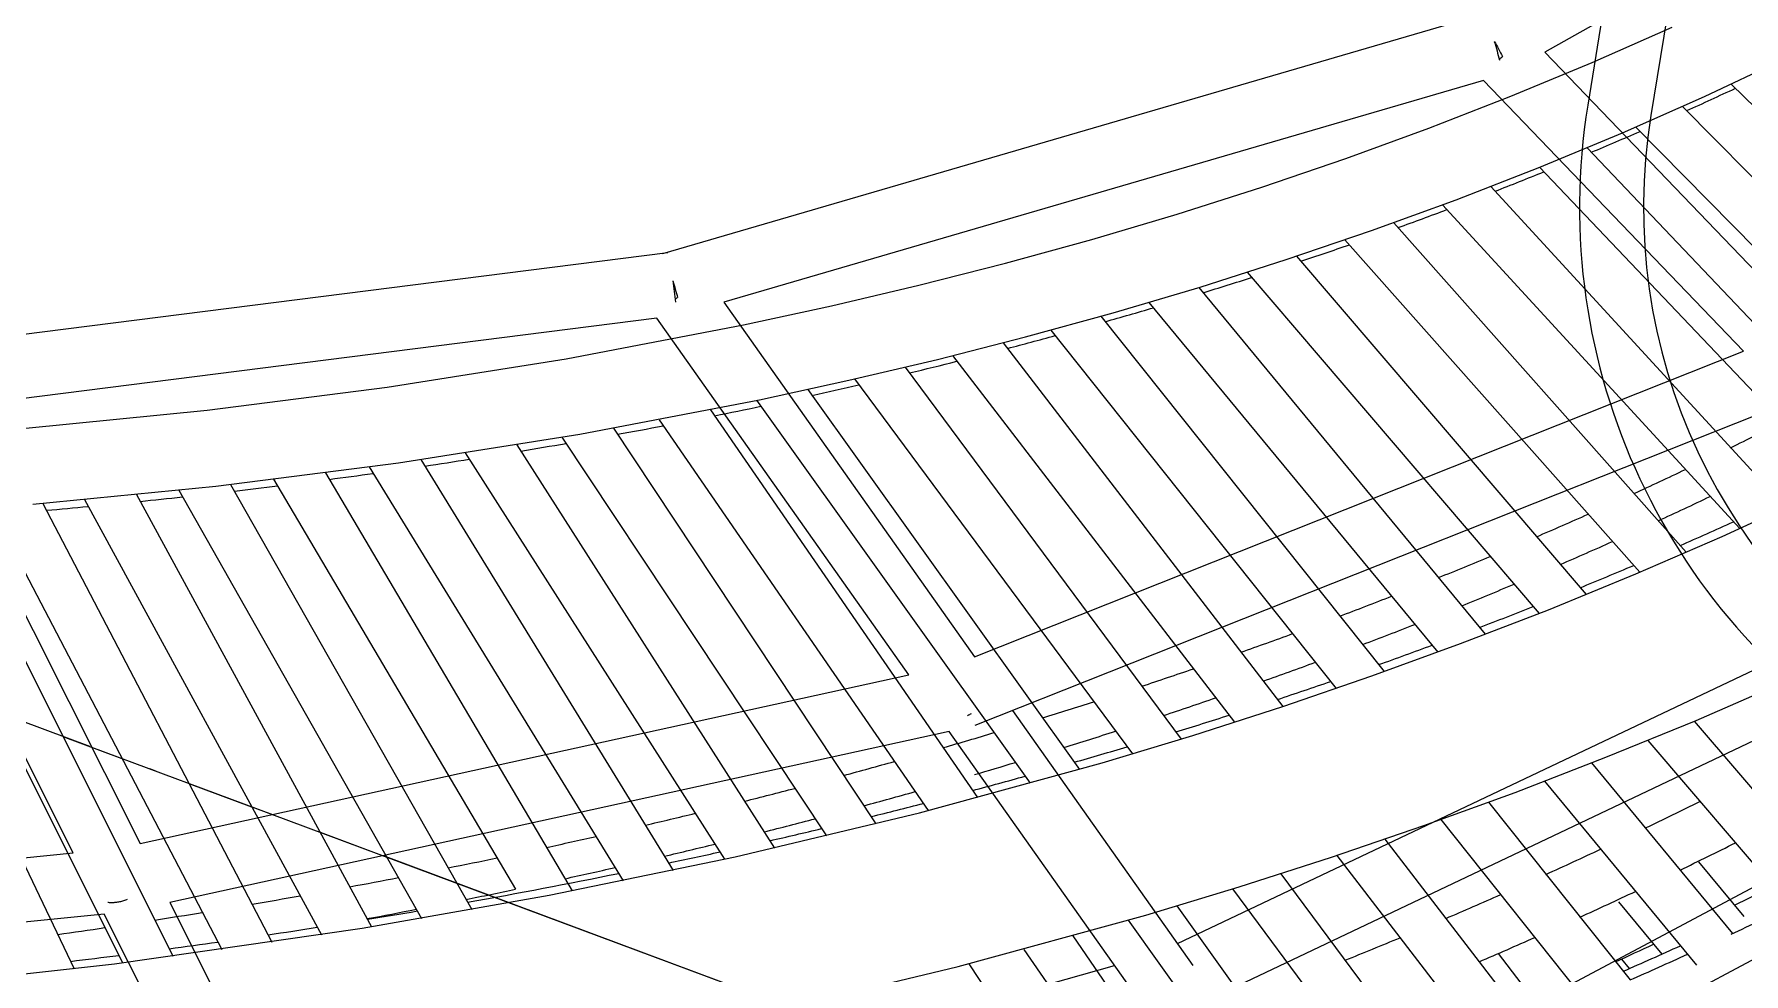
# Model space of a CAD drawing. Header units: millimetres. Extents: x 600121811 to 600690586, y 3472921280 to 3473279938.
# Drawn here: x 600385103 to 600390453, y 3473061782 to 3473064721 of the extents above; entities that cross this region are included whole.
import ezdxf

# ---------------------------------------------------------------- set-up
doc = ezdxf.new("R2010")
doc.units = ezdxf.units.MM
doc.header["$LTSCALE"] = 1000
doc.linetypes.add('AX-MALL-GIRD-200$0$DOTE', pattern=[2.42, 2, -0.2, 0.02, -0.2])
for name, color, linetype in [('AX-MALL-GIRD-200$0$A-Grid', 222, 'AX-MALL-GIRD-200$0$DOTE'), ('AX-MALL-GJ-200$0$A-Anno-Note', 241, 'CONTINUOUS'), ('AX-MALL-WALL-GJ$0$A-Anno-Note', 241, 'CONTINUOUS'), ('AX-MALL-WALL-GJ$0$A-Detl-Patt', 8, 'CONTINUOUS'), ('AX-MALL-WALL-GJ$0$A-SEE', 254, 'CONTINUOUS'), ('AX-MALL-WALL-GJ$0$A-Wall-Fnsh', 152, 'CONTINUOUS'), ('AX-MALL-WALL-GJ$0$主梁', 30, 'CONTINUOUS')]:
    doc.layers.add(name, color=color, linetype=linetype)
doc.layers.add('AX-MALL-WALL-GJ$0$M-AUX-TO-ARCH', color=1, linetype='CONTINUOUS', plot=False)

# ---------------------------------------------------------------- blocks, each defined once
blk = doc.blocks.new('AX-MALL-GIRD-200')
at = {"layer": 'AX-MALL-GIRD-200$0$A-Grid'}
blk.add_line((600215588.6, 3473125707.5), (600573484.6, 3472992380.8), dxfattribs=at)
blk = doc.blocks.new('AX-MALL-WALL-GJ$0$A$C5469763B')
at = {"layer": 'AX-MALL-WALL-GJ$0$A-Detl-Patt'}
for points in [[(-236483.9, 2426, 0.055992), (-115679.2, 1194.4, -0.091487), (-108806.4, 637.9, 0.199165), (-91862.7, 2851.9, -0.091487), (-85363.6, 5155.6, 0.010002), (-64059.8, 8992.3, -0.645417), (-62996.9, 7511.9), (-63092.4, 7346.4)], [(-236398.5, 2314.7, 0.055947), (-115669.1, 1094.9, -0.091487), (-108832.4, 541.4, 0.199165), (-91812.8, 2765.2, -0.091487), (-85347.9, 5056.8, 0.010002), (-64040.2, 8894.3, -0.645417), (-63083.5, 7561.9), (-63129, 7483.1), (-63042.4, 7433.1)], [(-236355.3, 2259.1, 0.055924), (-115664, 1045.2, -0.091487), (-108845.4, 493.1, 0.199165), (-91787.8, 2721.9, -0.091487), (-85340, 5007.4, 0.010002), (-64030.3, 8845.2, -0.645417), (-63126.8, 7586.9), (-63197.3, 7464.7), (-63067.4, 7389.7)], [(-236312.2, 2203.4, 0.055901), (-115658.9, 995.4, -0.091487), (-108858.4, 444.8, 0.199165), (-91762.8, 2678.6, -0.091487), (-85332.1, 4958.1, 0.010002), (-64020.5, 8796.2, -0.645417), (-63170.1, 7611.9), (-63265.6, 7446.4)]]:
    blk.add_lwpolyline(points, format="xyb", dxfattribs=at)
blk = doc.blocks.new('AX-MALL-WALL-GJ$0$A$C3841687A')
at = {"layer": 'AX-MALL-WALL-GJ$0$A-Detl-Patt'}
for p, q in [((-180887.6, 7643.7), (-180632.4, 6355.2)), ((-181044.7, 7407.3), (-180828.6, 6316.4))]:
    blk.add_line(p, q, dxfattribs=at)
for radius in [2000, 1800]:
    blk.add_arc((-178866.7, 6705), radius, 191.2058, 259.8792, dxfattribs=at)
blk = doc.blocks.new('AX-MALL-WALL-GJ$0$fewrgerhgrhtrh')
at = {"layer": 'AX-MALL-WALL-GJ$0$主梁'}
for p, q in [((17111.8, -2865.8), (15460.3, -4817.2)), ((13093.9, -6370.7), (15240.8, -4771)), ((15460.3, -4817.2), (16514.3, -5324.8)), ((15311.7, -4967.6), (13325.9, -6447.3)), ((16369.8, -5477.2), (15311.7, -4967.6)), ((14448.2, -7212.5), (16369.8, -5477.2)), ((16614.3, -5525.9), (14523.9, -7413.6)), ((15356.8, -7831.9), (17238.1, -5895.3)), ((17473, -5940.5), (15441.6, -8031.6)), ((15932.1, -8224.2), (17768.9, -6150.9)), ((18006.3, -6184.5), (16023.4, -8422.7)), ((10877.9, -7530.6), (13107.2, -6362.3)), ((13325.9, -6447.3), (14448.2, -7212.5)), ((13146.9, -6567.3), (11096.1, -7642.1)), ((14275.9, -7337.1), (13146.9, -6567.3)), ((14618.3, -7328.4), (15426.2, -7879.3)), ((12205.6, -8671.6), (14275.9, -7337.1)), ((14455.3, -7459.4), (12356.9, -8812)), ((15313.6, -8044.5), (14455.3, -7459.4)), ((11096.1, -7642.1), (12205.6, -8671.6)), ((12019.9, -8772.1), (10902.3, -7735.1)), ((13097, -9498.7), (15196.5, -7964.7)), ((11958, -8441.8), (12562, -8441.8)), ((12931.2, -8441.8), (14543.6, -8441.8)), ((9944.6, -9792.6), (12019.9, -8772.1)), ((12356.9, -8812), (13157.4, -9554.8)), ((12177.6, -8879.4), (12175.2, -8880)), ((12180.1, -8878.7), (12177.6, -8879.4)), ((12182.6, -8877.9), (12180.1, -8878.7)), ((12185.1, -8877.1), (12182.6, -8877.9)), ((12187.6, -8876.1), (12185.1, -8877.1)), ((12190.2, -8875.1), (12187.6, -8876.1)), ((12192.7, -8874), (12190.2, -8875.1)), ((12195.2, -8872.9), (12192.7, -8874)), ((12197.9, -8871.6), (12195.2, -8872.9)), ((12200.5, -8870.2), (12197.9, -8871.6)), ((12203.2, -8868.7), (12200.5, -8870.2)), ((12205.8, -8867.2), (12203.2, -8868.7)), ((12208.5, -8865.6), (12205.8, -8867.2)), ((12211.2, -8863.9), (12208.5, -8865.6)), ((12213.9, -8862.1), (12211.2, -8863.9)), ((12216.5, -8860.2), (12213.9, -8862.1)), ((12219.2, -8858.2), (12216.5, -8860.2)), ((12221.8, -8856.2), (12219.2, -8858.2)), ((12224.4, -8854.1), (12221.8, -8856.2)), ((12227, -8851.9), (12224.4, -8854.1)), ((12229.1, -8850.1), (12227, -8851.9)), ((12176.9, -8917.8), (10072.3, -9952.7)), ((13021.4, -9701.4), (12176.9, -8917.8))]:
    blk.add_line(p, q, dxfattribs=at)
at = {"layer": 'AX-MALL-WALL-GJ$0$主梁', "extrusion": (0, 0, -1)}
for centre, radius, start, end in [((-14564, -5722.2), 1148.6, 129.8813, 132.5659), ((-14158.4, -5703), 1431.1, 142.9493, 145.4052), ((-11972.1, -7331.7), 1480, 142.9733, 145.0635), ((-11566.5, -7283.6), 1797.2, 152.0212, 154.1554), ((-14376.8, -7285.2), 158, 218.3223, 223.0332)]:
    blk.add_arc(centre, radius, start, end, dxfattribs=at)
at = {"layer": 'AX-MALL-WALL-GJ$0$主梁'}
for centre, radius, start, end in [((15156.1, -4781.8), 207.6, 329.2827, 332.9439), ((13012.2, -6354.7), 216.1, 320.7875, 323.2296)]:
    blk.add_arc(centre, radius, start, end, dxfattribs=at)
blk = doc.blocks.new('AX-MALL-WALL-GJ$0$edhtrhrtjy')
at = {"layer": 'AX-MALL-WALL-GJ$0$A-Wall-Fnsh'}
for p, q in [((15976.9, -4730.9), (16172.2, -4530.8)), ((15610.4, -4754.3), (15806.7, -4562.6)), ((16041.8, -4665.4), (17255.1, -5205.6)), ((15409.3, -4941.9), (15610.4, -4754.3)), ((15776.6, -4926.6), (15976.9, -4730.9)), ((15923.8, -4783.7), (17131.6, -5346.9)), ((15808.9, -4895.6), (17026.9, -5463.6)), ((15203.4, -5125.4), (15409.3, -4941.9)), ((15571.4, -5117.9), (15776.6, -4926.6)), ((15688.8, -5009.5), (16900.5, -5600.5)), ((14993, -5304.8), (15203.4, -5125.4)), ((15361.5, -5304.9), (15571.4, -5117.9)), ((15570.5, -5118.7), (16792.4, -5714.7)), ((15448.6, -5228.3), (16663.5, -5847.4)), ((14778.3, -5480.2), (14993, -5304.8)), ((15147.2, -5487.7), (15361.5, -5304.9)), ((15327.2, -5334.8), (16552.2, -5959)), ((15203.9, -5440.2), (16421.1, -6087.3)), ((14559.4, -5651.6), (14778.3, -5480.2)), ((14928.7, -5666.2), (15147.2, -5487.7)), ((15079.4, -5543.9), (16306.8, -6196.5)), ((14336.5, -5819.1), (14559.4, -5651.6)), ((14706, -5840.6), (14928.7, -5666.2)), ((14955.1, -5645), (16173.7, -6320.5)), ((14827.9, -5746), (16056.6, -6427.1)), ((14109.8, -5982.7), (14336.5, -5819.1)), ((16509.2, -6001.5), (16716.8, -5793)), ((14479.2, -6011), (14706, -5840.6)), ((14702.7, -5843.1), (15921.8, -6546.9)), ((13879.5, -6142.4), (14109.8, -5982.7)), ((14573, -5941.4), (15802.1, -6651)), ((14248.9, -6177.2), (14479.2, -6011)), ((14447.3, -6034.4), (15666, -6766.6)), ((16296.9, -6205.8), (16509.2, -6001.5)), ((13645.8, -6298.3), (13879.5, -6142.4)), ((14315.2, -6130), (15543.8, -6868.2)), ((14015, -6339.4), (14248.9, -6177.2)), ((16080.3, -6405.7), (16296.9, -6205.8)), ((14189.4, -6219.1), (15406.6, -6979.7)), ((13408.9, -6450.4), (13645.8, -6298.3)), ((14055.1, -6312.1), (15282.1, -7078.8)), ((13777.7, -6497.7), (14015, -6339.4)), ((16633.9, -6568.9), (16853.6, -6357.5)), ((13929.2, -6397.4), (15144.1, -7186.3)), ((15859.6, -6601.3), (16080.3, -6405.7)), ((12925.9, -6743.6), (13408.9, -6450.4)), ((13537.3, -6652.1), (13777.7, -6497.7)), ((13793, -6487.7), (15017.5, -7282.9)), ((13667.3, -6569.3), (14878.9, -7386.5)), ((16410, -6775.6), (16633.9, -6568.9)), ((16629.5, -6573.2), (17218.4, -6899.6)), ((15634.9, -6792.7), (15859.6, -6601.3)), ((13047.5, -6949.3), (13537.3, -6652.1)), ((13529.3, -6657.1), (14750.3, -7480.7)), ((16514, -6680.7), (17111.6, -7011.9)), ((13404.1, -6735.1), (14611.3, -7580.4)), ((12431.9, -7022.2), (12925.9, -6743.6)), ((15406.4, -6979.9), (15634.9, -6792.7)), ((16182, -6977.7), (16410, -6775.6)), ((13264.4, -6820.4), (14480.9, -7672.2)), ((16374.1, -6808), (16973.4, -7154.1)), ((13139.8, -6895), (14341.8, -7768.2)), ((12547.1, -7231.6), (13047.5, -6949.3)), ((16256, -6913), (16902.1, -7286.1)), ((12998.7, -6977.8), (14209.7, -7857.7)), ((15174.2, -7163), (15406.4, -6979.9)), ((15950.2, -7175.1), (16182, -6977.7)), ((16795.8, -6980.7), (16987.9, -7091.5)), ((11928.7, -7286.5), (12431.9, -7022.2)), ((12874.9, -7049), (14070.6, -7950.1)), ((16114.4, -7036.1), (16723.6, -7402.1)), ((12732.4, -7129.5), (13936.9, -8037.2)), ((14938.7, -7342.1), (15174.2, -7163)), ((15993.8, -7138.6), (16728.8, -7580.3)), ((12609.5, -7197.5), (13798.1, -8126.1)), ((15714.6, -7368.2), (15950.2, -7175.1)), ((16604.9, -7185.3), (16788.8, -7291.5)), ((12037.6, -7499.2), (12547.1, -7231.6)), ((12465.8, -7275.6), (13663, -8210.9)), ((15850.9, -7257.4), (16469.3, -7643.8)), ((11417.3, -7536.8), (11928.7, -7286.5)), ((12344, -7340.5), (13524.5, -8296.5)), ((14457.8, -7688.3), (14938.7, -7342.1)), ((15475.5, -7556.8), (15714.6, -7368.2)), ((15728, -7357.4), (16354.9, -7749.1)), ((16676, -7350.2), (16708.8, -7370)), ((12199.3, -7416.3), (13356.7, -8353.6)), ((12078.6, -7478.3), (13250.1, -8461.3)), ((15584, -7472), (16210.8, -7879)), ((16307.9, -7469.1), (16487.4, -7581.3)), ((11520.4, -7752.4), (12037.6, -7499.2)), ((11932.9, -7551.9), (13112.7, -8541.8)), ((15233, -7741), (15475.5, -7556.8)), ((15458.9, -7569.6), (16132.1, -8006.8)), ((11813.6, -7611), (12975.3, -8620.9)), ((11667, -7682.4), (12836.8, -8699.2)), ((13964.9, -8019.1), (14457.8, -7688.3)), ((15314.2, -7680.1), (15948.6, -8108)), ((11549, -7738.9), (12700, -8775.3)), ((14738.8, -8096.9), (15233, -7741)), ((11401.7, -7808.1), (12560.6, -8851.6)), ((15187, -7775.3), (15829.8, -8208.8)), ((11285.1, -7862), (12424.7, -8924.7)), ((15041.7, -7881.8), (15683, -8330.9)), ((11137.2, -7929.2), (12284.4, -8999)), ((11022, -7980.6), (12149.4, -9069.3)), ((13461.5, -8334.8), (13964.9, -8019.1)), ((14912.7, -7974.6), (15562.2, -8429.4)), ((14767, -8077.2), (15414.4, -8547.6)), ((14233, -8436.3), (14738.8, -8096.9)), ((12948.9, -8635.9), (13461.5, -8334.8)), ((11862, -8400), (12059.1, -8400)), ((12283.2, -8400), (12492.5, -8400)), ((12721.2, -8400), (12943.7, -8400)), ((12261.9, -9010.8), (12948.9, -8635.9)), ((11589.1, -9349.7), (12261.9, -9010.8))]:
    blk.add_line(p, q, dxfattribs=at)
for centre, radius, start, end in [((7730.4, 3488.7), 11660.9, 314.75721, 315.57928), ((7427.5, 3798.5), 12094.2, 313.19812, 313.98356), ((7118.8, 4131.7), 12548.4, 311.70024, 312.44982), ((6801.8, 4492), 13028.4, 310.26271, 310.97704), ((6479.5, 4877.4), 13530.7, 308.88417, 309.56421), ((6860.5, 3362.6), 13207, 316.47921, 317.25689), ((6157.6, 5281.2), 14047.2, 307.56299, 308.21012), ((6540.1, 3670.5), 13651.4, 315.06335, 315.80999), ((6552.1, 3673.3), 13754.3, 315.15848, 315.90783), ((5818.7, 5727), 14607.2, 306.29831, 306.91271), ((6839, 3820.4), 13756.2, 314.00613, 314.76822), ((6223.5, 3989.7), 14101, 313.69858, 314.41553), ((5490.1, 6179.9), 15166.8, 305.08642, 305.67024), ((6233.1, 3993.9), 14206.5, 313.79628, 314.51596), ((6526.9, 4147), 14208, 312.6277, 313.35932), ((5165, 6647.9), 15736.6, 303.92643, 304.48118), ((5863.6, 4370.6), 14625.1, 312.3855, 313.07078), ((5874.4, 4372.2), 14727.9, 312.4847, 313.17294), ((6185.3, 4522.2), 14715.4, 311.30017, 312.00018), ((4835.4, 7143), 16331.4, 302.81638, 303.34312), ((5528.2, 4742.4), 15125.8, 311.12077, 311.77731), ((5543.1, 4738.1), 15221.4, 311.22112, 311.88107), ((4503.3, 7663.9), 16949.1, 301.7532, 302.25301), ((5858.1, 4898.7), 15214.2, 310.02204, 310.69266), ((5185, 5139.4), 15650.6, 309.90489, 310.5333), ((4183.6, 8186), 17561.4, 300.73503, 301.20985), ((5198, 5135.8), 15748, 310.00606, 310.63786), ((5813, 3444.5), 14975, 316.0961, 316.82276), ((5511, 5316.2), 15757.2, 308.79355, 309.43454), ((5821.9, 3439.3), 15130.8, 316.2424, 316.97273), ((3869.8, 8719), 18179.8, 299.75973, 300.21096), ((4812.8, 5588.8), 16234.1, 308.7377, 309.33745), ((5909.6, 3353.6), 15181.7, 316.64526, 317.14664), ((4822.9, 5587.2), 16335, 308.83901, 309.44207), ((5510.4, 3739), 15397.3, 314.8096, 315.51162), ((6028.4, 3625.1), 15361.8, 315.41875, 316.17673), ((5157.6, 5760.6), 16324.9, 307.61267, 308.22484), ((3540.3, 9301.4), 18849, 298.82519, 299.25323), ((5525.7, 3726), 15543.1, 314.95792, 315.66423), ((4458.9, 6035), 16803.6, 307.61405, 308.18742), ((4479.6, 6018.4), 16886.1, 307.71501, 308.29238), ((4816.7, 6207.7), 16887.2, 306.47725, 307.06256), ((5563.2, 3686.9), 15662.4, 315.12063, 315.6012), ((5700.8, 3943.8), 15785.4, 314.14026, 314.85265), ((5683.7, 3967.9), 15848, 314.15615, 314.86795), ((3252, 9830.7), 19451.8, 297.92852, 298.33622), ((5186.4, 4068.2), 15859.2, 313.56558, 314.24237), ((4106.6, 6496), 17383.8, 306.53659, 307.08476), ((5195, 4060.2), 16013.2, 313.71546, 314.39628), ((2938, 10428.7), 20127.1, 297.06889, 297.45611), ((4131, 6472.3), 17458.5, 306.7522, 307.18922), ((4462.7, 6690.6), 17486, 305.38787, 305.94668), ((4851.1, 4424.2), 16348.2, 312.36178, 313.01342), ((2641.8, 11014.1), 20783.3, 296.24323, 296.61163), ((3724, 7017.6), 18030.7, 305.50076, 306.02336), ((3740.4, 7002.6), 18117.1, 305.60046, 306.12691), ((2362.6, 11585.9), 21419.6, 295.44978, 295.80085), ((4098.7, 7208.5), 18119, 304.34078, 304.87369), ((3376.7, 7508.8), 18632.3, 304.50603, 305.00592), ((3389.4, 7497.1), 18723.5, 304.60491, 305.10848), ((3759.1, 7710), 18724.6, 303.33532, 303.84476), ((2999.6, 8062.3), 19302, 303.55068, 304.02749), ((3013.6, 8046.8), 19389.4, 303.64817, 304.12876), ((3400.8, 8259.5), 19380.6, 302.36991, 302.85598), ((2649.4, 8594.9), 19939.5, 302.63253, 303.08852), ((2660.5, 8581.6), 20030.3, 302.72877, 303.18843), ((2873.1, 9105.3), 20377.6, 300.54634, 301.90137), ((2270.8, 9191.4), 20646, 301.75062, 302.18558), ((2283.6, 9173.4), 20731.9, 301.84513, 302.28382), ((1928.1, 9750), 21301.3, 300.9022, 301.3185), ((1940.1, 9731), 21386.8, 300.99518, 301.4152), ((2360.7, 9974.8), 21386.8, 299.69456, 300.11808), ((1566.6, 10358.5), 22009.1, 300.08676, 300.48457), ((2013.1, 10588.9), 22092.5, 298.87151, 299.27598), ((1207.1, 10984.2), 22730.8, 299.30212, 299.68242), ((1666.8, 11222.1), 22814.2, 298.0796, 298.46599), ((868.3, 11593), 23427.5, 298.54634, 298.91059), ((1331.8, 11855.5), 23530.8, 297.31728, 297.68678)]:
    blk.add_arc(centre, radius, start, end, dxfattribs=at)
blk = doc.blocks.new('AX-MALL-WALL-GJ')
at = {"layer": 'AX-MALL-WALL-GJ$0$A-Anno-Note', "rotation": 339.5681613098035}
blk.add_blockref('AX-MALL-WALL-GJ$0$A$C3841687A', (600557212.3, 3472995454.7), dxfattribs=at)
at = {"layer": 'AX-MALL-WALL-GJ$0$A-SEE'}
blk.add_blockref('AX-MALL-GIRD-200', (0, 0), dxfattribs=at)
at = {"layer": 'AX-MALL-WALL-GJ$0$A-Wall-Fnsh', "rotation": 339.5681613092246}
blk.add_blockref('AX-MALL-WALL-GJ$0$edhtrhrtjy', (600377009.6, 3473074537.4), dxfattribs=at)
at = {"layer": 'AX-MALL-WALL-GJ$0$M-AUX-TO-ARCH', "rotation": 339.5681613092246}
blk.add_blockref('AX-MALL-WALL-GJ$0$A$C5469763B', (600557212.3, 3472995454.7), dxfattribs=at)
at = {"layer": 'AX-MALL-WALL-GJ$0$主梁', "rotation": 339.5681613092246}
blk.add_blockref('AX-MALL-WALL-GJ$0$fewrgerhgrhtrh', (600377024.3, 3473074576.6), dxfattribs=at)

msp = doc.modelspace()

# ---------------------------------------------------------------- block references
at = {"layer": 'AX-MALL-GJ-200$0$A-Anno-Note'}
msp.add_blockref('AX-MALL-WALL-GJ', (0, 0), dxfattribs=at)

doc.saveas('drawing.dxf')
